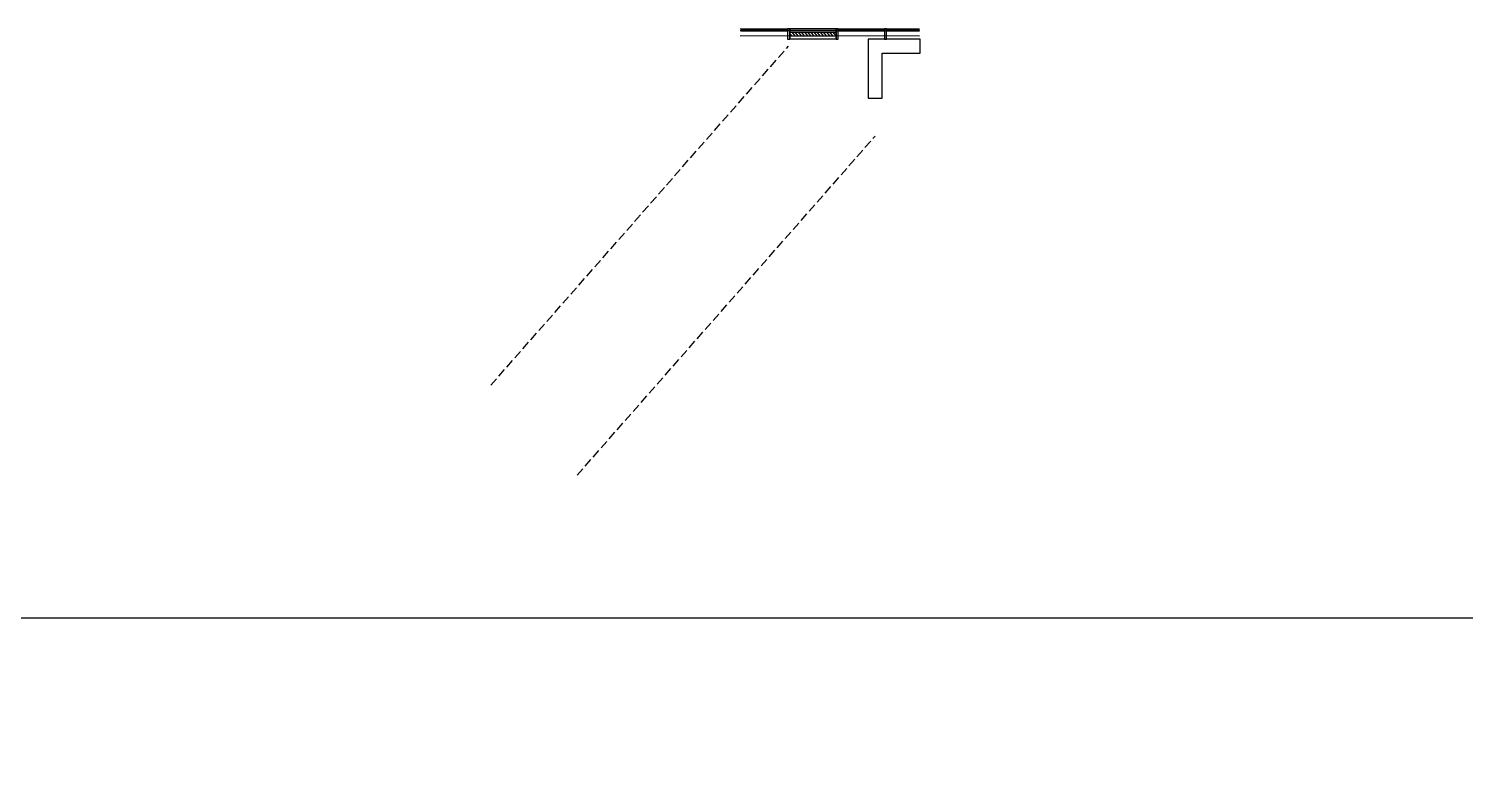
# Model space of a CAD drawing. Extents: x -2209072 to 495824, y -92434 to 572724.
# Drawn here: x 57240 to 98775, y 158266 to 179717 of the extents above; entities that cross this region are included whole.
import ezdxf

# ---------------------------------------------------------------- set-up
doc = ezdxf.new("R2010")
doc.units = 0
doc.header["$LTSCALE"] = 1000
doc.header["$MEASUREMENT"] = 0
doc.linetypes.add('X-104 6#7#平面$0$104-1112 结构$0$$AUDIT_BAD_LTYPE1', pattern=[0])
doc.linetypes.add('X-104 6#7#平面$0$DASH', pattern=[0.35, 0.25, -0.1])
doc.layers.get('0').update_dxf_attribs({"linetype": 'CONTINUOUS'})
doc.layers.add('6#7#幕墙$0$04-不打印_辅助线', color=165, linetype='CONTINUOUS', plot=False)
doc.layers.add('X-104 6#7#平面$0$A-O_屋面', color=201, linetype='CONTINUOUS')
doc.layers.add('X-104 6#7#平面$0$A-TECH_结构', color=21, linetype='CONTINUOUS')

# ---------------------------------------------------------------- blocks, each defined once
blk = doc.blocks.new('6#7#幕墙')
at = {"layer": '6#7#幕墙$0$04-不打印_辅助线'}
blk.add_lwpolyline([(-17750, 162700), (139900, 162700), (139900, 73600), (-17750, 73600)], close=True, dxfattribs=at)
blk = doc.blocks.new('X-104 6#7#平面$0$$WINLIB2D$00000039')
at = {"color": 0}
for points in [[(-0.5, 0.5), (-0.5, -0.5)], [(0.5, 0.5), (-0.5, 0.5)], [(0.5, -0.5), (0.5, 0.5)], [(-0.5, 0.167), (0.5, 0.167)], [(-0.452, -0.167), (-0.5, 0.084)], [(-0.384, -0.167), (-0.448, 0.167)], [(-0.316, -0.167), (-0.38, 0.167)], [(-0.248, -0.167), (-0.312, 0.167)], [(-0.18, -0.167), (-0.244, 0.167)], [(-0.112, -0.167), (-0.176, 0.167)], [(-0.044, -0.167), (-0.108, 0.167)], [(0.024, -0.167), (-0.04, 0.167)], [(0.092, -0.167), (0.028, 0.167)], [(0.16, -0.167), (0.096, 0.167)], [(0.228, -0.167), (0.164, 0.167)], [(0.296, -0.167), (0.232, 0.167)], [(0.364, -0.167), (0.3, 0.167)], [(0.432, -0.167), (0.368, 0.167)], [(0.5, -0.167), (0.436, 0.167)], [(-0.5, -0.167), (0.5, -0.167)], [(0.5, -0.5), (-0.5, -0.5)]]:
    blk.add_lwpolyline(points, dxfattribs=at)
blk = doc.blocks.new('X-104 6#7#平面')
at = {"color": 140, "linetype": 'X-104 6#7#平面$0$104-1112 结构$0$$AUDIT_BAD_LTYPE1'}
for p, q in [((77812, 179717), (82992, 179716)), ((77812, 179667), (82992, 179666)), ((77812, 179517), (82992, 179516))]:
    blk.add_line(p, q, dxfattribs=at)
at = {"color": 2, "linetype": 'X-104 6#7#平面$0$104-1112 结构$0$$AUDIT_BAD_LTYPE1'}
for points in [[(77842, 179656), (79182, 179656), (79182, 179666), (77842, 179666)], [(80642, 179656), (81982, 179656), (81982, 179666), (80642, 179666)], [(82042, 179656), (82992, 179656), (82992, 179666), (82042, 179666)]]:
    blk.add_lwpolyline(points, close=True, dxfattribs=at)
at = {"color": 140, "linetype": 'X-104 6#7#平面$0$104-1112 结构$0$$AUDIT_BAD_LTYPE1'}
for points in [[(79182, 179416), (79242, 179416), (79242, 179716), (79182, 179716)], [(80582, 179416), (80642, 179416), (80642, 179716), (80582, 179716)], [(81982, 179416), (82042, 179416), (82042, 179716), (81982, 179716)]]:
    blk.add_lwpolyline(points, close=True, dxfattribs=at)
at = {"layer": 'X-104 6#7#平面$0$A-O_屋面', "linetype": 'X-104 6#7#平面$0$DASH'}
for p, q in [((70600, 169419), (79212, 179216)), ((73100, 166819), (81712, 176616))]:
    blk.add_line(p, q, dxfattribs=at)
at = {"layer": 'X-104 6#7#平面$0$A-TECH_结构', "linetype": 'X-104 6#7#平面$0$104-1112 结构$0$$AUDIT_BAD_LTYPE1'}
blk.add_lwpolyline([(83012, 179016), (83012, 179416), (81512, 179416), (81512, 177716), (81912, 177716), (81912, 179016), (83012, 179016)], dxfattribs=at)
blk.add_blockref('6#7#幕墙', (0, 0))
at = {"color": 140, "linetype": 'X-104 6#7#平面$0$104-1112 结构$0$$AUDIT_BAD_LTYPE1', "xscale": 1340, "yscale": 300.0000000000001, "zscale": -1340}
blk.add_blockref('X-104 6#7#平面$0$$WINLIB2D$00000039', (79912, 179566), dxfattribs=at)

msp = doc.modelspace()

# ---------------------------------------------------------------- block references
msp.add_blockref('X-104 6#7#平面', (0, 0))

doc.saveas('drawing.dxf')
